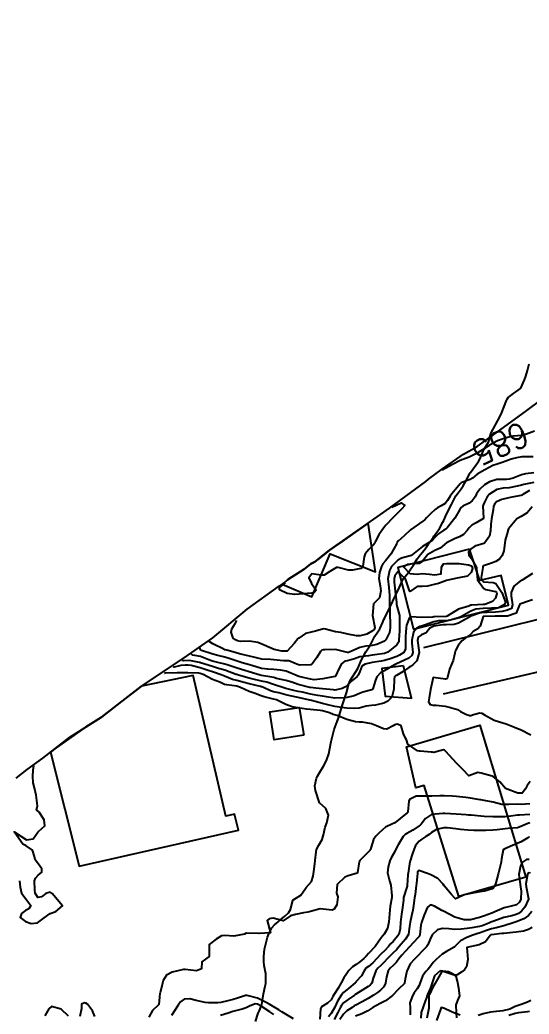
# Model space of a CAD drawing. Header units: metres. Extents: x 292545 to 299085, y 7450245 to 7463078.
# Drawn here: x 296069.5 to 296152.5, y 7459545.2 to 7459707.4 of the extents above; entities that cross this region are included whole.
import ezdxf
from ezdxf.enums import TextEntityAlignment as Align

# ---------------------------------------------------------------- set-up
doc = ezdxf.new("R2010")
doc.units = ezdxf.units.M
for name, color, linetype in [('Area', 45, 'Continuous'), ('Cotas', 45, 'Continuous'), ('Curvas de Nivel 1m', 11, 'Continuous'), ('Curvas de Nivel 5m', 15, 'Continuous'), ('Edificações', 30, 'Continuous'), ('Vias Primárias', 230, 'Continuous')]:
    doc.layers.add(name, color=color, linetype=linetype)
doc.styles.add('Style-STANDARD', font='STANDARD.shx')

msp = doc.modelspace()

# ---------------------------------------------------------------- linework, layer by layer
at = {"layer": 'Area'}
msp.add_polyline3d([(296068.83, 7459583.71, 691.36), (296070.66, 7459585.13, 687.36), (296073.18, 7459586.95, 681.9), (296077.57, 7459590.37, 681.98), (296082.75, 7459593.67, 681.6), (296089.27, 7459598.72, 681.96), (296096.22, 7459603.36, 681.04), (296100.91, 7459606.6, 682.13), (296106.48, 7459611.27, 684.44), (296111.78, 7459615.08, 687.71), (296111.91, 7459615.14, 684.98), (296112.52, 7459615.58, 684.9), (296113.08, 7459616.07, 685.07), (296115.8, 7459617.79, 685.05), (296116.9, 7459618.67, 685.07), (296117.51, 7459618.99, 685.04), (296119.91, 7459620.89, 684.98), (296128.23, 7459626.72, 684.32), (296129.73, 7459627.78, 684.34), (296135.61, 7459632.12, 684.17), (296136.08, 7459632.48, 684.32), (296138.37, 7459634.16, 683.84), (296141.76, 7459636.55, 684.52), (296144, 7459637.83, 684.08), (296146.72, 7459639.75, 684.35), (296151.87, 7459643.54, 685.04), (296159.1, 7459648.9, 685.26)], dxfattribs=at)
at = {"layer": 'Curvas de Nivel 1m', "flags": 128}
for points, elevation in [([(296107.86, 7459544.02), (296108.31, 7459545.37), (296108.51, 7459545.8), (296108.91, 7459546.79), (296109.06, 7459547.8), (296109.17, 7459548.54), (296109.46, 7459549.79), (296109.52, 7459550.21), (296109.52, 7459551.79), (296109.29, 7459553.12), (296109.2, 7459553.79), (296109.2, 7459554.58), (296109.31, 7459555.79), (296109.75, 7459557.52), (296109.84, 7459557.78), (296110.03, 7459558.28), (296110.53, 7459559.28), (296110.97, 7459559.77), (296111.55, 7459560.26), (296112.06, 7459560.67), (296112.66, 7459561.16), (296113.23, 7459561.75), (296113.54, 7459562.28), (296113.95, 7459563.74), (296114.01, 7459563.83), (296114.1, 7459563.88), (296115.24, 7459564.59), (296116.01, 7459565.71), (296116.12, 7459565.87), (296116.98, 7459566.86), (296117.26, 7459567.7), (296117.39, 7459568.46), (296117.53, 7459569.7), (296117.57, 7459570.29), (296117.73, 7459571.69), (296117.83, 7459572.06), (296118.2, 7459572.77), (296118.74, 7459573.68), (296118.97, 7459574.43), (296119.23, 7459575.68), (296119.48, 7459576.44), (296119.74, 7459577.67), (296119.34, 7459578.74), (296118.28, 7459579.69), (296117.62, 7459581.7), (296117.54, 7459582.47), (296117.81, 7459583.7), (296117.98, 7459584.05), (296118.34, 7459584.7), (296118.93, 7459585.68), (296119.43, 7459586.61), (296119.81, 7459587.67), (296120.16, 7459589.42), (296120.2, 7459589.66), (296120.41, 7459590.57), (296120.64, 7459591.44), (296120.71, 7459591.66), (296121.16, 7459592.93), (296121.42, 7459593.65), (296121.69, 7459594.42), (296122.05, 7459595.64), (296122.15, 7459595.97), (296122.49, 7459596.98), (296122.67, 7459597.64), (296123.07, 7459599.07), (296123.32, 7459599.63), (296124.54, 7459601.61), (296125.16, 7459603.01), (296125.47, 7459603.6), (296125.87, 7459604.3), (296126.59, 7459605.47), (296126.64, 7459605.54), (296126.66, 7459605.59), (296127.31, 7459606.88), (296127.81, 7459607.58), (296128.12, 7459608.07), (296128.64, 7459609.18), (296128.75, 7459609.46), (296128.8, 7459609.57), (296128.95, 7459609.87), (296129.78, 7459611.55), (296130.68, 7459613.5), (296130.7, 7459613.53), (296131.36, 7459614.88), (296131.6, 7459615.53), (296131.97, 7459616.28), (296132.73, 7459617.2), (296132.99, 7459617.52), (296133.66, 7459618.59), (296134.23, 7459619.5), (296134.77, 7459620.2), (296135.36, 7459620.9), (296135.79, 7459621.48), (296136.17, 7459622.1), (296136.8, 7459622.98), (296137.01, 7459623.26), (296137.17, 7459623.47), (296137.85, 7459624.43), (296138.4, 7459625.45), (296138.54, 7459625.75), (296138.84, 7459626.39), (296139.33, 7459627.44), (296139.81, 7459628.38), (296140.34, 7459629.43), (296140.53, 7459629.77), (296140.89, 7459630.27), (296141.4, 7459630.91), (296141.73, 7459631.41), (296142.15, 7459632.17), (296142.79, 7459633.4), (296142.84, 7459633.48), (296142.92, 7459633.59), (296144.24, 7459635.38), (296144.49, 7459635.84), (296144.97, 7459637.06), (296145.07, 7459637.27), (296145.13, 7459637.37), (296145.82, 7459638.52), (296146.05, 7459639.36), (296146.3, 7459640.06), (296146.97, 7459641.35), (296146.99, 7459641.38), (296147.02, 7459641.45), (296147.7, 7459642.68), (296148, 7459643.34), (296148.3, 7459644.09), (296148.77, 7459645.33), (296148.86, 7459645.54), (296149.07, 7459645.81), (296149.93, 7459646.47), (296151.05, 7459647.3), (296151.09, 7459647.35), (296151.71, 7459648.69), (296151.93, 7459649.29), (296152.2, 7459650.22), (296152.49, 7459651.29)], 662), ([(296153.11, 7459636.12), (296151.26, 7459636.12), (296150.41, 7459635.99), (296149.52, 7459635.74), (296149.26, 7459635.64), (296148.09, 7459635.18), (296147.25, 7459634.96), (296146.57, 7459634.71), (296145.33, 7459634.06), (296145.23, 7459634.01), (296144.02, 7459633.28), (296143.22, 7459632.63), (296142.88, 7459632.42), (296141.95, 7459632.09), (296141.41, 7459631.9), (296141.21, 7459631.75), (296139.84, 7459630.12), (296139.58, 7459629.73), (296139.18, 7459629.02), (296138.77, 7459628.54), (296138.15, 7459628.14), (296137.52, 7459627.79), (296137.16, 7459627.53), (296136.44, 7459626.86), (296135.74, 7459626.16), (296135.44, 7459625.87), (296135.14, 7459625.61), (296133.12, 7459624.2), (296132.07, 7459623.25), (296131.1, 7459622.39), (296131.01, 7459622.3), (296130.97, 7459622.22), (296130.88, 7459622.01), (296129.92, 7459620.24), (296129.06, 7459619.17), (296128.64, 7459618.67), (296128.42, 7459618.26), (296128.05, 7459617.25), (296127.99, 7459616.26), (296128.2, 7459615.07), (296128.31, 7459614.26), (296128.09, 7459613.15), (296127.18, 7459612.27), (296127.09, 7459612.15), (296126.95, 7459610.27), (296127.34, 7459608.27), (296127.23, 7459607.97), (296126.92, 7459607.72), (296126, 7459607.2), (296124.91, 7459606.91), (296124.3, 7459606.91), (296122.92, 7459607.18), (296121.79, 7459607.46), (296120.92, 7459607.6), (296119.25, 7459608.04), (296118.93, 7459608.06), (296117.63, 7459607.67), (296116.92, 7459607.54), (296116.03, 7459607.29), (296114.9, 7459606.54), (296114.83, 7459606.49), (296114.74, 7459606.41), (296114.17, 7459605.7), (296113, 7459604.44), (296112.88, 7459604.42), (296112.15, 7459604.45), (296110.89, 7459604.71), (296110.5, 7459604.85), (296108.89, 7459605.57), (296108.24, 7459605.83), (296106.9, 7459606.06), (296105.43, 7459605.99), (296104.9, 7459606.12), (296104.61, 7459606.25), (296104.21, 7459606.54), (296103.88, 7459607.5), (296104.01, 7459608.08), (296104.52, 7459608.93), (296104.8, 7459609.43)], 684), ([(296153.23, 7459633.54), (296151.85, 7459633.35), (296151.23, 7459633.19), (296149.88, 7459632.66), (296149.22, 7459632.47), (296148.77, 7459632.46), (296147.22, 7459632.45), (296146.03, 7459632.05), (296145.21, 7459631.56), (296144.41, 7459630.86), (296143.91, 7459630.07), (296143.66, 7459629.6), (296143.18, 7459628.94), (296142.67, 7459628.59), (296141.67, 7459628.09), (296141.38, 7459627.88), (296141.16, 7459627.53), (296140.36, 7459626.11), (296139.13, 7459624.56), (296138.9, 7459624.35), (296138.54, 7459624.14), (296137.69, 7459623.57), (296137.11, 7459622.96), (296136.72, 7459622.53), (296136.17, 7459622.16), (296135.09, 7459621.49), (296133.45, 7459620.2), (296133.23, 7459620.04), (296133.07, 7459619.98), (296131.67, 7459619.61), (296131.06, 7459619.29), (296130.03, 7459618.24), (296129.68, 7459617.61), (296129.42, 7459616.24), (296129.57, 7459614.81), (296129.66, 7459614.24), (296129.72, 7459613.52), (296129.73, 7459612.24), (296129.74, 7459611.01), (296129.78, 7459610.24), (296129.81, 7459609.11), (296129.8, 7459608.24), (296129.68, 7459607.48), (296129.1, 7459606.25), (296128.9, 7459606.06), (296127.65, 7459605.51), (296126.89, 7459605.36), (296125.87, 7459605.26), (296124.89, 7459605.02), (296123.27, 7459604.32), (296123.01, 7459604.19), (296122.88, 7459604.18), (296122.4, 7459604.32), (296120.89, 7459604.71), (296119.16, 7459604.64), (296118.89, 7459604.62), (296118.67, 7459604.58), (296118.43, 7459604.37), (296117.85, 7459603.4), (296117.17, 7459602.39), (296117, 7459602.24), (296116.86, 7459602.2), (296115.15, 7459602.12), (296114.86, 7459602.18), (296114.33, 7459602.42), (296113.29, 7459602.85), (296112.87, 7459602.87), (296112.44, 7459602.87), (296110.87, 7459603.02), (296110.28, 7459603.05), (296108.87, 7459603.13), (296107.78, 7459603.4), (296106.87, 7459603.62), (296105.46, 7459603.95), (296104.88, 7459604.12), (296104.56, 7459604.21), (296103.17, 7459604.56), (296102.95, 7459604.63), (296102.88, 7459604.65), (296102.71, 7459604.73), (296100.9, 7459605.61), (296100.31, 7459606), (296100.26, 7459606.1)], 683), ([(296153.23, 7459631.96), (296151.58, 7459631.6), (296151.21, 7459631.5), (296150.54, 7459631.32), (296149.2, 7459631.09), (296148.21, 7459631.01), (296147.2, 7459630.79), (296145.98, 7459630.05), (296145.61, 7459629.63), (296145.17, 7459628.72), (296144.96, 7459628.27), (296144.92, 7459628.06), (296145.04, 7459626.16), (296145.02, 7459626.06), (296143.86, 7459625.34), (296143.13, 7459624.96), (296142.67, 7459624.54), (296142.37, 7459624.09), (296141.76, 7459623.44), (296141.11, 7459623.1), (296140.41, 7459622.81), (296139.09, 7459622.16), (296139.06, 7459622.13), (296137.98, 7459621.24), (296137.08, 7459620.85), (296135.95, 7459620.17), (296135.06, 7459619.09), (296134.52, 7459618.72), (296133.06, 7459618.6), (296132.7, 7459618.56), (296131.97, 7459618.21), (296133.04, 7459617.09), (296134.21, 7459617.01), (296135.04, 7459617.08), (296136.22, 7459616.98), (296137.03, 7459616.86), (296138.14, 7459617.03), (296138.17, 7459618.14), (296138.53, 7459618.66), (296139.06, 7459618.75), (296139.68, 7459618.74), (296141.05, 7459618.72), (296142.6, 7459618.53), (296143.05, 7459618.32), (296143.2, 7459618.08), (296143.21, 7459617.91), (296143.03, 7459617.24), (296142.43, 7459616.68), (296141.03, 7459616.41), (296139.69, 7459616.12), (296139.02, 7459615.93), (296137.68, 7459615.48), (296137.01, 7459615.29), (296135.9, 7459615.05), (296135.01, 7459615), (296134.24, 7459614.96), (296133.13, 7459614.2), (296133.04, 7459614.16), (296133, 7459614.17), (296132.97, 7459614.2), (296132.96, 7459614.25), (296132.34, 7459616.21), (296131.04, 7459617.37), (296130.55, 7459616.71), (296130.46, 7459616.23), (296130.49, 7459615.7), (296130.64, 7459614.23), (296130.82, 7459612.37), (296130.83, 7459612.22), (296130.84, 7459612.09), (296130.97, 7459611.62), (296131.33, 7459610.22), (296131.35, 7459609.81), (296131.33, 7459608.22), (296131.32, 7459607.82), (296131.25, 7459606.22), (296131.2, 7459605.92), (296130.9, 7459605.44), (296129.45, 7459604.24), (296128.88, 7459604.04), (296127.32, 7459603.82), (296126.88, 7459603.76), (296126.28, 7459603.68), (296124.87, 7459603.48), (296123.99, 7459603.19), (296122.87, 7459602.87), (296122.42, 7459602.77), (296121.89, 7459602.33), (296121.52, 7459601.67), (296120.89, 7459600.34), (296120.86, 7459600.31), (296120.83, 7459600.3), (296120.78, 7459600.29), (296118.83, 7459599.89), (296117.44, 7459599.77), (296116.83, 7459599.84), (296114.94, 7459600.3), (296114.83, 7459600.33), (296114.77, 7459600.35), (296114.63, 7459600.41), (296112.84, 7459601.14), (296111.94, 7459601.35), (296110.85, 7459601.44), (296109.85, 7459601.47), (296108.85, 7459601.62), (296107.29, 7459602.07), (296106.86, 7459602.2), (296105.67, 7459602.52), (296104.87, 7459602.77), (296103.55, 7459603.23), (296102.87, 7459603.43), (296101.73, 7459603.71), (296100.88, 7459603.96), (296098.9, 7459604.58), (296098.88, 7459604.59), (296098.81, 7459605.04)], 682), ([(296152.54, 7459630.63), (296151.43, 7459629.98), (296151.3, 7459629.88), (296151.19, 7459629.82), (296149.63, 7459629.56), (296149.18, 7459629.46), (296148.03, 7459629.17), (296147.17, 7459628.77), (296146.81, 7459628.39), (296146.68, 7459628.04), (296146.62, 7459627.5), (296146.35, 7459626.04), (296146.2, 7459625.11), (296146.15, 7459624.04), (296145.99, 7459623.17), (296145.19, 7459622.06), (296145.09, 7459622), (296143.63, 7459621.54), (296143.08, 7459621.17), (296142.61, 7459620.56), (296142.64, 7459620.08), (296143.07, 7459619.56), (296143.87, 7459618.07), (296143.93, 7459617.17), (296144.05, 7459616.07), (296145.01, 7459614.69), (296145.42, 7459614.47), (296147, 7459614.16), (296147.14, 7459614.03), (296147.19, 7459613.84), (296146.99, 7459613.09), (296146.49, 7459612.52), (296145.22, 7459612.06), (296144.97, 7459612.04), (296143.1, 7459611.95), (296142.97, 7459611.91), (296142.65, 7459611.77), (296140.96, 7459611.26), (296139.11, 7459610.13), (296139, 7459610.09), (296138.95, 7459610.08), (296137.05, 7459610.05), (296136.95, 7459610.04), (296136.79, 7459609.99), (296134.95, 7459609.93), (296133.12, 7459610.03), (296132.95, 7459609.94), (296132.47, 7459608.67), (296132.4, 7459608.21), (296132.32, 7459606.79), (296132.32, 7459606.21), (296132.31, 7459604.78), (296132.02, 7459604.21), (296131.34, 7459603.76), (296130.88, 7459603.55), (296129.81, 7459603.17), (296128.87, 7459602.88), (296128.34, 7459602.78), (296126.87, 7459602.55), (296125.72, 7459602.29), (296125.2, 7459601.95), (296124.85, 7459601.13), (296124.61, 7459600.53), (296124.42, 7459600.3), (296123.55, 7459599.59), (296122.82, 7459598.84), (296122.54, 7459598.59), (296121.97, 7459598.33), (296121.06, 7459598.09), (296120.81, 7459598.07), (296120.56, 7459598.09), (296118.81, 7459598.27), (296117.69, 7459598.38), (296116.81, 7459598.48), (296116.71, 7459598.5), (296114.82, 7459599.01), (296113.76, 7459599.36), (296112.83, 7459599.65), (296111.3, 7459599.99), (296110.83, 7459600.11), (296110.55, 7459600.19), (296108.83, 7459600.45), (296108.63, 7459600.49), (296106.84, 7459601.03), (296106.11, 7459601.25), (296104.85, 7459601.64), (296103.25, 7459602.17), (296102.86, 7459602.28), (296101.71, 7459602.57), (296100.87, 7459602.8), (296100.55, 7459602.9), (296098.87, 7459603.56), (296097.99, 7459603.73), (296097.61, 7459603.77), (296097.36, 7459603.98)], 681), ([(296153.03, 7459617.07), (296151.31, 7459615.99), (296151.02, 7459615.83), (296149.99, 7459615.02), (296149.56, 7459614), (296149.55, 7459613.45), (296149.74, 7459612), (296149.58, 7459611.39), (296148.96, 7459611.09), (296148.09, 7459610.89), (296146.96, 7459610.77), (296145.65, 7459610.74), (296144.96, 7459610.72), (296144.39, 7459610.63), (296142.95, 7459610.11), (296142.89, 7459610.08), (296140.94, 7459609), (296140.26, 7459608.8), (296138.94, 7459608.71), (296138.38, 7459608.7), (296136.94, 7459608.52), (296136.26, 7459608.16), (296135.66, 7459607.43), (296134.92, 7459607.07), (296134.39, 7459606.71), (296134.28, 7459606.19), (296134.51, 7459604.56), (296134.54, 7459604.18), (296134.18, 7459602.87), (296133.53, 7459602.19), (296133.12, 7459601.93), (296132.86, 7459601.74), (296131.95, 7459601.1), (296130.84, 7459600.47), (296130.68, 7459600.38), (296130.54, 7459600.22), (296130.45, 7459599.85), (296130.4, 7459598.23), (296130.11, 7459596.91), (296129.44, 7459596.24), (296128.78, 7459595.95), (296127.43, 7459595.61), (296126.78, 7459595.56), (296125.92, 7459595.43), (296124.77, 7459595.14), (296124.01, 7459595.07), (296122.77, 7459595.13), (296121.9, 7459595.21), (296120.78, 7459595.41), (296119.42, 7459595.73), (296118.79, 7459595.88), (296116.99, 7459596.39), (296116.79, 7459596.44), (296116.73, 7459596.45), (296114.8, 7459596.85), (296113.49, 7459597.12), (296112.8, 7459597.29), (296111.64, 7459597.61), (296110.81, 7459597.81), (296110.3, 7459597.96), (296109.17, 7459598.48), (296108.91, 7459598.59), (296108.81, 7459598.61), (296108.66, 7459598.65), (296106.82, 7459599.1), (296106.02, 7459599.32), (296104.82, 7459599.62), (296104.09, 7459599.81), (296102.83, 7459600.32), (296102.27, 7459600.57), (296100.84, 7459601.07), (296100.14, 7459601.29), (296098.85, 7459601.68), (296097.39, 7459602.08), (296096.86, 7459602.16), (296096.38, 7459602.16), (296095.69, 7459602.06), (296094.62, 7459601.83), (296094.45, 7459601.86)], 679), ([(296152.99, 7459612.82), (296152.37, 7459612.58), (296150.97, 7459612.1), (296150.93, 7459612.04), (296150.92, 7459611.99), (296150.34, 7459610.62), (296148.95, 7459610.16), (296148.81, 7459610.16), (296146.95, 7459610.11), (296144.96, 7459610.07), (296144.5, 7459608.5), (296144.13, 7459608.07), (296143.37, 7459607.63), (296142.92, 7459607.17), (296142.28, 7459606.72), (296141.49, 7459606.1), (296140.9, 7459605.36), (296140.46, 7459604.54), (296140.33, 7459604.12), (296140.08, 7459602.9), (296139.78, 7459602.12), (296139.51, 7459601.47), (296139.18, 7459600.13), (296139.05, 7459599.91), (296138.83, 7459599.85), (296136.83, 7459600.15), (296136.39, 7459598.16), (296136.15, 7459596.8), (296136.06, 7459596.16), (296136.36, 7459595.73), (296136.78, 7459595.59), (296137.32, 7459595.6), (296138.78, 7459595.44), (296139.65, 7459595.25), (296140.77, 7459594.89), (296141.27, 7459594.6), (296142.25, 7459594.09), (296142.64, 7459593.96), (296142.76, 7459593.92), (296142.94, 7459593.9), (296143.4, 7459594.07), (296144.45, 7459594.38), (296144.77, 7459594.31), (296145.21, 7459594.06), (296146.75, 7459593.15), (296147.62, 7459592.89), (296148.75, 7459592.59), (296150.1, 7459592), (296150.74, 7459591.75), (296151.08, 7459591.64), (296152.73, 7459590.78)], 678), ([(296152.63, 7459583.15), (296152.12, 7459582.48), (296151.88, 7459581.98), (296151.33, 7459581.26), (296150.61, 7459581.26), (296148.62, 7459582.01), (296147.69, 7459583.08), (296146.64, 7459583.93), (296146.42, 7459584.04), (296144.65, 7459584.54), (296144.09, 7459584.62), (296142.64, 7459584.08), (296141.65, 7459585.1), (296140.66, 7459586.11), (296138.86, 7459588.13), (296138.69, 7459588.26), (296138.51, 7459588.32), (296137.91, 7459588.14), (296136.93, 7459587.91), (296136.69, 7459587.94), (296136.5, 7459587.97), (296134.69, 7459588.11), (296134.62, 7459588.11), (296134.26, 7459588.18), (296132.7, 7459589.24), (296132.45, 7459589.94), (296132.34, 7459590.21), (296132, 7459590.93), (296131.63, 7459592.22), (296131.01, 7459592.5), (296130.75, 7459592.45), (296130.59, 7459592.39), (296130.29, 7459592.23), (296129.29, 7459591.68), (296128.74, 7459591.75), (296127.57, 7459592.26), (296126.75, 7459592.57), (296125.29, 7459592.83), (296124.75, 7459592.84), (296124.16, 7459592.89), (296122.75, 7459593.29), (296121.19, 7459593.91), (296120.76, 7459594.02), (296120.5, 7459594.08), (296119.93, 7459594.35), (296118.77, 7459594.68), (296118.4, 7459594.74), (296116.77, 7459594.91), (296116.19, 7459594.97), (296114.77, 7459595.16), (296113.85, 7459595.36), (296112.78, 7459595.7), (296111.27, 7459596.46), (296110.79, 7459596.6), (296109.29, 7459596.98), (296108.8, 7459597.15), (296107.81, 7459597.49), (296106.81, 7459597.83), (296105.42, 7459598.52), (296104.81, 7459598.69), (296103.17, 7459598.91), (296102.82, 7459599.01), (296102.04, 7459599.35), (296100.83, 7459599.82), (296099.34, 7459600.59), (296098.84, 7459600.79), (296098.6, 7459600.84), (296096.84, 7459600.91), (296095.1, 7459600.91), (296093.11, 7459600.81), (296093.03, 7459600.8), (296093, 7459600.8)], 678), ([(296069.37, 7459566.95), (296069.48, 7459565.89), (296069.69, 7459564.95), (296070.4, 7459564.01), (296071.25, 7459562.93), (296070.91, 7459562.4), (296070.37, 7459562.12), (296069.72, 7459561.6), (296069.49, 7459560.95), (296070.36, 7459560.29), (296071.31, 7459559.97), (296072.35, 7459560.11), (296073.39, 7459560.9), (296074.37, 7459561.62), (296075.33, 7459561.93), (296076.38, 7459562.87), (296074.74, 7459564.89), (296074.41, 7459565.09), (296073.66, 7459564.9), (296072.99, 7459564.33), (296072.4, 7459564.25), (296071.93, 7459564.92), (296071.88, 7459565.46), (296071.86, 7459566.93), (296071.99, 7459567.37), (296072.45, 7459567.85), (296073.01, 7459568.35), (296073.05, 7459568.9), (296072.47, 7459569.67), (296071.96, 7459570.4), (296071.86, 7459570.92), (296071.51, 7459571.94), (296070.5, 7459572.65), (296069.91, 7459572.95), (296068.53, 7459574.96), (296070.51, 7459573.65), (296071.61, 7459573.83), (296072.39, 7459574.91), (296072.53, 7459575.04), (296073.52, 7459575.92), (296073.4, 7459576.9), (296072.57, 7459578.14), (296072.17, 7459578.51), (296072.27, 7459578.91), (296072.32, 7459579.17), (296072.12, 7459580.92), (296071.81, 7459582.12), (296071.61, 7459582.93), (296071.54, 7459584.03), (296071.6, 7459584.93), (296071.65, 7459585.42), (296071.73, 7459585.64), (296071.8, 7459585.78)], 677), ([(296152.59, 7459579.5), (296151.18, 7459579.4), (296150.59, 7459579.44), (296149.16, 7459579.43), (296148.59, 7459579.4), (296148, 7459579.43), (296146.59, 7459579.77), (296145.13, 7459580.05), (296144.59, 7459580.14), (296144.49, 7459580.17), (296142.6, 7459580.48), (296142.14, 7459580.55), (296140.6, 7459580.72), (296139.97, 7459580.75), (296138.6, 7459580.82), (296137.93, 7459580.81), (296136.6, 7459580.75), (296136.03, 7459580.74), (296134.6, 7459580.76), (296134.04, 7459580.75), (296132.95, 7459580.2), (296132.84, 7459579.95), (296132.69, 7459578.2), (296132.65, 7459578.12), (296132.57, 7459578.03), (296131.47, 7459577.13), (296130.55, 7459576.44), (296130.44, 7459576.35), (296130.18, 7459576.23), (296129.08, 7459575.71), (296128.54, 7459575.27), (296128.02, 7459574.76), (296127.49, 7459574.26), (296127.11, 7459573.68), (296126.68, 7459572.27), (296126.64, 7459572.13), (296126.5, 7459571.92), (296124.89, 7459570.29), (296124.75, 7459570.03), (296124.49, 7459568.3), (296124.45, 7459568.22), (296122.98, 7459567.79), (296122.45, 7459567.57), (296121.19, 7459566.34), (296121.04, 7459564.96), (296121.29, 7459564.34), (296121.1, 7459563.05), (296120.71, 7459562.35), (296120.38, 7459562.15), (296118.38, 7459562.37), (296116.8, 7459561.97), (296116.38, 7459561.86), (296115.69, 7459561.71), (296114.37, 7459561.45), (296113.57, 7459561.23), (296112.36, 7459560.44), (296110.76, 7459560.86), (296110.37, 7459560.82), (296110.1, 7459560.74), (296109.74, 7459560.48), (296110.33, 7459558.47), (296108.44, 7459558.38), (296108.33, 7459558.38), (296106.41, 7459558.43), (296106.33, 7459558.41), (296106.06, 7459558.24), (296104.33, 7459557.91), (296102.84, 7459558.05), (296102.33, 7459557.99), (296101.47, 7459557.43), (296100.31, 7459556.58), (296100.29, 7459554.58), (296099.11, 7459553.76), (296099.06, 7459552.6), (296098.26, 7459552.25), (296096.41, 7459552.48), (296096.26, 7459552.51), (296096.14, 7459552.51), (296094.26, 7459552.07), (296093.37, 7459551.55), (296092.82, 7459550.67), (296092.68, 7459550.23), (296092.3, 7459548.68), (296092.29, 7459548.62), (296092.21, 7459547.97), (296092.08, 7459546.79), (296091.97, 7459546.68), (296091.07, 7459545.8), (296090.47, 7459544.7)], 677), ([(296152.57, 7459577.79), (296150.87, 7459577.68), (296150.57, 7459577.65), (296149.13, 7459577.44), (296148.57, 7459577.4), (296147.94, 7459577.39), (296146.57, 7459577.4), (296145.15, 7459577.47), (296144.57, 7459577.51), (296143, 7459577.65), (296142.57, 7459577.68), (296142.18, 7459577.7), (296140.57, 7459577.82), (296138.75, 7459577.95), (296138.57, 7459577.96), (296138.4, 7459577.96), (296136.57, 7459577.78), (296135.59, 7459577.14), (296134.85, 7459576.18), (296134.71, 7459576.02), (296134.55, 7459575.9), (296133.49, 7459575.23), (296132.53, 7459574.66), (296132.24, 7459574.49), (296131.92, 7459574.21), (296131.11, 7459572.82), (296130.8, 7459572.23), (296130.5, 7459571.65), (296130, 7459570.72), (296129.78, 7459570.24), (296129.48, 7459569.23), (296129.4, 7459568.24), (296129.7, 7459566.97), (296129.9, 7459566.24), (296130.11, 7459564.53), (296130.08, 7459564.23), (296129.79, 7459562.84), (296129.74, 7459562.24), (296129.67, 7459560.94), (296129.58, 7459560.24), (296129.39, 7459559.2), (296128.86, 7459558.24), (296128.6, 7459557.98), (296128.33, 7459557.65), (296127.39, 7459556.26), (296126.3, 7459555.07), (296125.91, 7459554.68), (296125.53, 7459554.29), (296124.87, 7459553.71), (296124.28, 7459553.29), (296123.68, 7459552.9), (296123.08, 7459552.31), (296122.74, 7459551.84), (296122.25, 7459551.11), (296121.81, 7459550.33), (296121.35, 7459549.45), (296120.61, 7459548.34), (296120.47, 7459548.09), (296120.21, 7459547.55), (296119.59, 7459546.97), (296118.6, 7459546.37), (296118.48, 7459546.08), (296118.37, 7459544.37)], 676), ([(296152.52, 7459574.08), (296152.44, 7459574.06), (296152.25, 7459573.97), (296151.17, 7459573.33), (296150.51, 7459573.05), (296149.77, 7459572.74), (296148.5, 7459572.16), (296148.24, 7459572.01), (296147.96, 7459570.54), (296147.92, 7459570.02), (296147.77, 7459569.33), (296147.4, 7459568.03), (296147.06, 7459566.65), (296146.82, 7459566.03), (296146.66, 7459565.81), (296146.43, 7459565.66), (296145.2, 7459565.28), (296144.42, 7459565.14), (296143.5, 7459564.99), (296142.41, 7459564.78), (296141.85, 7459564.66), (296140.72, 7459564.11), (296140.47, 7459564.04), (296140.4, 7459564.07), (296140.36, 7459564.11), (296139.75, 7459564.78), (296138.62, 7459566.13), (296138.44, 7459566.4), (296137.61, 7459567.31), (296136.45, 7459567.92), (296135.9, 7459568.17), (296134.46, 7459568.64), (296134.29, 7459568.35), (296134.26, 7459568.18), (296134.09, 7459566.53), (296134.06, 7459566.18), (296133.87, 7459564.73), (296133.79, 7459564.19), (296133.64, 7459562.94), (296133.52, 7459562.19), (296133.31, 7459561.25), (296133.06, 7459560.19), (296132.99, 7459559.55), (296132.79, 7459558.2), (296132.33, 7459557.43), (296131.28, 7459556.22), (296130.83, 7459555.7), (296130.3, 7459555.18), (296129.81, 7459554.72), (296129.35, 7459554.24), (296128.84, 7459553.69), (296128.28, 7459553.13), (296127.83, 7459552.7), (296127.49, 7459552.26), (296127.06, 7459551.08), (296126.85, 7459550.27), (296126.58, 7459549.93), (296126.23, 7459549.69), (296125.35, 7459549.16), (296124.22, 7459548.46), (296124.12, 7459548.39), (296123.99, 7459548.3), (296122.94, 7459547.59), (296122.2, 7459547.03), (296121.89, 7459546.63), (296121.74, 7459546.33), (296121.3, 7459545.45), (296120.71, 7459544.34)], 674), ([(296152.48, 7459570.45), (296152.02, 7459570.44), (296151.38, 7459569.98), (296151.04, 7459569.41), (296150.8, 7459567.99), (296150.82, 7459567.61), (296151.07, 7459565.98), (296151.16, 7459565.24), (296151.09, 7459563.98), (296150.89, 7459563.49), (296150.39, 7459563.06), (296149.55, 7459562.84), (296148.39, 7459562.56), (296147.27, 7459562.03), (296146.38, 7459561.65), (296145.17, 7459561.25), (296144.37, 7459560.97), (296142.89, 7459560.6), (296142.37, 7459560.56), (296141.86, 7459560.6), (296140.37, 7459561.02), (296138.5, 7459562.01), (296138.38, 7459562.07), (296138.34, 7459562.08), (296138.22, 7459562.13), (296137.05, 7459562.81), (296136.39, 7459563.06), (296135.9, 7459562.65), (296135.68, 7459562.17), (296135.29, 7459561.26), (296134.91, 7459560.17), (296134.82, 7459559.71), (296134.65, 7459558.18), (296134.57, 7459557.94), (296134.33, 7459557.66), (296132.94, 7459556.2), (296132.31, 7459555.5), (296131.7, 7459554.82), (296131.23, 7459554.22), (296130.82, 7459553.69), (296130.28, 7459553.16), (296129.8, 7459552.7), (296129.47, 7459552.24), (296129.22, 7459551.27), (296129.08, 7459550.24), (296128.8, 7459549.68), (296128.23, 7459549.1), (296127.75, 7459548.72), (296127.07, 7459548.27), (296126.21, 7459547.75), (296125.27, 7459547.22), (296124.2, 7459546.67), (296123.96, 7459546.53), (296123.62, 7459546.31), (296122.75, 7459545.75), (296122.18, 7459545.22), (296121.61, 7459544.33)], 673), ([(296152.67, 7459568.19), (296152.46, 7459568.26), (296152.27, 7459568.15), (296152.2, 7459567.97), (296151.93, 7459566.48), (296151.96, 7459565.97), (296152.36, 7459564.01), (296152.36, 7459563.97), (296151.74, 7459562.63), (296151.24, 7459561.98), (296150.76, 7459561.61), (296150.38, 7459561.44), (296149.64, 7459561.26), (296148.37, 7459560.98), (296146.72, 7459560.39), (296146.36, 7459560.24), (296146.22, 7459560.18), (296145.9, 7459560.04), (296144.8, 7459559.61), (296144.35, 7459559.49), (296143.15, 7459559.28), (296142.35, 7459559.17), (296141.38, 7459559.07), (296140.35, 7459559.01), (296139.37, 7459559.1), (296138.35, 7459559.19), (296137.51, 7459558.98), (296136.65, 7459558.16), (296136.33, 7459557.43), (296135.96, 7459556.52), (296135.73, 7459556.17), (296135.03, 7459555.45), (296134.3, 7459554.7), (296133.77, 7459554.19), (296133.08, 7459553.4), (296132.51, 7459552.21), (296132.25, 7459550.94), (296132.17, 7459550.28), (296132.13, 7459550.21), (296131.15, 7459549.3), (296130.21, 7459548.23), (296129.07, 7459547.38), (296128.2, 7459546.92), (296127.01, 7459546.27), (296126.19, 7459545.74), (296125.22, 7459545.25), (296124.18, 7459544.87)], 672), ([(296152.89, 7459561.96), (296152.38, 7459561.32), (296151.6, 7459560.75), (296150.37, 7459560.25), (296149.56, 7459560), (296148.66, 7459559.71), (296148.36, 7459559.63), (296147.1, 7459559.29), (296146.35, 7459559.11), (296145.53, 7459558.86), (296144.34, 7459558.41), (296144.08, 7459558.33), (296143.29, 7459558.08), (296142.33, 7459557.73), (296141.26, 7459557.16), (296140.31, 7459556.16), (296140.29, 7459556.13), (296140.24, 7459556.11), (296139, 7459555.42), (296138.3, 7459554.99), (296137.32, 7459554.14), (296136.83, 7459553.61), (296136.27, 7459552.87), (296135.96, 7459552.47), (296135.64, 7459552.17), (296135.06, 7459551.37), (296134.66, 7459550.18), (296134.55, 7459549.86), (296134.23, 7459549.34), (296133.75, 7459548.66), (296133.44, 7459548.19), (296133.04, 7459547.04), (296133.07, 7459546.2), (296133.08, 7459545.1)], 671), ([(296140.7, 7459544.6), (296140.61, 7459545.42), (296140.58, 7459546.74), (296140.85, 7459547.42), (296141.16, 7459548.17), (296141.02, 7459549.42), (296140.79, 7459550.57), (296140.56, 7459551.42), (296139.96, 7459551.8), (296139.32, 7459552.08), (296137.96, 7459552.24), (296137.05, 7459551.46), (296136.75, 7459550.66), (296136.39, 7459549.47), (296135.91, 7459548.38), (296135.66, 7459547.72), (296135.6, 7459547.48), (296135.16, 7459546.22), (296134.85, 7459545.49), (296134.82, 7459544.53)], 662), ([(296114.07, 7459544.42), (296112.18, 7459545.58), (296111.65, 7459545.91), (296110.72, 7459546.46), (296110.2, 7459546.77), (296109.5, 7459547.18), (296108.21, 7459547.8), (296106.48, 7459548.25), (296106.22, 7459548.23), (296104.95, 7459547.79), (296104.21, 7459547.59), (296103.37, 7459547.38), (296102.2, 7459547.1), (296101.72, 7459547.05), (296100.2, 7459547.06), (296099.68, 7459547.12), (296098.21, 7459547.44), (296097.13, 7459547.7), (296096.21, 7459547.65), (296095.64, 7459547.2), (296095.26, 7459546.64), (296094.18, 7459544.99)], 676), ([(296152.77, 7459547.4), (296152.2, 7459547.17), (296151.35, 7459546.83), (296150.2, 7459546.42), (296149.32, 7459546), (296148.19, 7459545.73), (296146.66, 7459545.56), (296146.19, 7459545.51), (296144.99, 7459545.25), (296144.18, 7459544.96)], 669), ([(296077.4, 7459544.86), (296076.18, 7459545.99), (296074.61, 7459546.46), (296074.18, 7459546.08), (296073.5, 7459544.9)], 677), ([(296081.65, 7459544.81), (296081.27, 7459545.72), (296080.5, 7459546.82), (296080.2, 7459547.01), (296080, 7459547.02), (296079.47, 7459546.83), (296079.49, 7459546.14), (296079.21, 7459544.83)], 677), ([(296141.25, 7459545.03), (296140.19, 7459545.43), (296139.68, 7459545.61), (296138.66, 7459546.13), (296138.19, 7459546.29), (296138.07, 7459546.13), (296138, 7459545.94), (296137.36, 7459544.15)], 669), ([(296152.51, 7459545.64), (296152.19, 7459545.55), (296150.76, 7459545.41), (296150.19, 7459545.3), (296149.16, 7459544.98)], 668)]:
    msp.add_lwpolyline(points, dxfattribs=dict(at, elevation=elevation))
at = {"layer": 'Curvas de Nivel 5m', "flags": 128}
for points, elevation in [([(296153.32, 7459640.34), (296152.46, 7459639.97), (296151.6, 7459639.69), (296151.31, 7459639.63), (296149.83, 7459639.48), (296149.3, 7459639.38), (296148.24, 7459639.08), (296147.29, 7459638.73), (296146.03, 7459638.04), (296145.28, 7459637.53), (296143.87, 7459636.67), (296142.68, 7459636.09), (296141.66, 7459635.69), (296141.25, 7459635.52), (296140, 7459634.87), (296138.31, 7459633.94)], 685), ([(296130.06, 7459627.91), (296131.6, 7459628.65), (296132.18, 7459628.21), (296131.73, 7459627.64), (296131.15, 7459627.12), (296130.3, 7459626.23), (296129.13, 7459624.98), (296128.56, 7459624.26), (296127.99, 7459623.38), (296127.39, 7459622.27), (296127.29, 7459622.07), (296127.09, 7459621.75), (296126.35, 7459621.01), (296125.74, 7459620.28), (296125.55, 7459619.8), (296125.34, 7459618.29), (296125.26, 7459618.08), (296125.05, 7459617.91), (296123.7, 7459617.66), (296123.04, 7459617.66), (296121.34, 7459618.05), (296121.05, 7459618.06), (296119.99, 7459617.4), (296119.03, 7459616.8), (296118.58, 7459616.83), (296117.03, 7459617.03), (296116.56, 7459616.39), (296117.01, 7459615.47), (296117.75, 7459614.38), (296117.4, 7459613.98), (296117, 7459613.91), (296115.63, 7459613.77), (296115, 7459613.7), (296114.24, 7459613.67), (296113, 7459613.83), (296111.75, 7459614.45), (296111.77, 7459614.83), (296112.73, 7459615.58)], 685), ([(296152.98, 7459627.96), (296152.14, 7459626.98), (296151.15, 7459626.42), (296150.47, 7459625.99), (296149.13, 7459624.41), (296149, 7459624.13), (296148.97, 7459624.01), (296148.58, 7459622.53), (296148.51, 7459622.02), (296148.33, 7459620.77), (296148.05, 7459620.02), (296147.65, 7459619.44), (296147.06, 7459619.08), (296146.31, 7459618.79), (296145.05, 7459618.36), (296144.91, 7459618.19), (296144.9, 7459618.06), (296144.64, 7459616.45), (296144.68, 7459616.06), (296145.02, 7459615.74), (296146.61, 7459615.63), (296147.02, 7459615.45), (296148.02, 7459614.02), (296148.6, 7459612.4), (296148.45, 7459612.02), (296147.47, 7459611.52), (296146.97, 7459611.44), (296146.35, 7459611.42), (296144.97, 7459611.38), (296143.78, 7459611.26), (296142.96, 7459610.97), (296141.46, 7459610.1), (296140.95, 7459609.85), (296139.61, 7459609.46), (296138.95, 7459609.4), (296137.71, 7459609.37), (296136.94, 7459609.23), (296135.4, 7459608.64), (296134.94, 7459608.52), (296134.64, 7459608.47), (296134.18, 7459608.19), (296133.62, 7459607.5), (296133.34, 7459606.2), (296133.37, 7459605.73), (296133.5, 7459604.19), (296133.37, 7459603.7), (296132.87, 7459603.3), (296132.14, 7459602.93), (296130.86, 7459602.37), (296130.53, 7459602.22), (296129.48, 7459601.62), (296128.85, 7459601.23), (296128.23, 7459600.87), (296127.64, 7459600.26), (296127.4, 7459599.69), (296127.01, 7459598.27), (296126.92, 7459598.16), (296126.81, 7459598.12), (296125.37, 7459597.73), (296124.8, 7459597.5), (296123.95, 7459597.16), (296122.79, 7459596.89), (296122.29, 7459596.82), (296120.8, 7459596.77), (296119.41, 7459596.97), (296118.8, 7459597.06), (296118, 7459597.18), (296116.8, 7459597.43), (296115.5, 7459597.71), (296114.81, 7459597.85), (296114.34, 7459597.95), (296112.81, 7459598.34), (296112.46, 7459598.44), (296110.82, 7459599), (296109.7, 7459599.35), (296108.82, 7459599.55), (296107.48, 7459599.85), (296106.83, 7459600.02), (296105.07, 7459600.53), (296104.83, 7459600.6), (296104.73, 7459600.64), (296102.84, 7459601.3), (296101.81, 7459601.6), (296100.85, 7459601.9), (296098.92, 7459602.54), (296098.86, 7459602.56), (296098.73, 7459602.6), (296097.12, 7459602.88), (296096.16, 7459602.83), (296095.91, 7459602.92)], 680), ([(296152.56, 7459576.42), (296152.24, 7459576.29), (296151.48, 7459575.98), (296150.86, 7459575.68), (296150.55, 7459575.6), (296149.06, 7459575.49), (296148.54, 7459575.44), (296147.28, 7459575.29), (296146.54, 7459575.22), (296145.42, 7459575.17), (296144.54, 7459575.17), (296143.44, 7459575.17), (296142.54, 7459575.22), (296141.3, 7459575.34), (296140.54, 7459575.42), (296139.08, 7459575.59), (296138.54, 7459575.6), (296137.34, 7459575.35), (296136.53, 7459574.84), (296136.16, 7459574.53), (296135.65, 7459574.17), (296134.97, 7459573.73), (296134.52, 7459573.4), (296133.96, 7459572.73), (296133.73, 7459572.19), (296133.41, 7459571.27), (296133.06, 7459570.19), (296132.95, 7459569.72), (296132.74, 7459568.2), (296132.72, 7459567.93), (296132.59, 7459566.2), (296132.57, 7459566.06), (296132.42, 7459565.57), (296132.07, 7459564.54), (296132.01, 7459564.21), (296131.96, 7459563.77), (296131.77, 7459562.21), (296131.67, 7459561.51), (296131.5, 7459560.21), (296131.44, 7459559.12), (296131.22, 7459558.22), (296130.32, 7459557.06), (296129.89, 7459556.66), (296129.52, 7459556.24), (296128.94, 7459555.61), (296128.3, 7459554.96), (296127.64, 7459554.26), (296126.97, 7459553.58), (296126.27, 7459552.99), (296125.87, 7459552.68), (296125.58, 7459552.29), (296125.12, 7459551.43), (296124.24, 7459550.46), (296124.16, 7459550.38), (296124.09, 7459550.3), (296123.09, 7459549.45), (296122.23, 7459548.73), (296121.86, 7459548.33), (296121.23, 7459547.31), (296120.79, 7459546.34), (296120.18, 7459545.3), (296119.76, 7459544.77)], 675), ([(296152.95, 7459559.36), (296152.35, 7459559.03), (296151.56, 7459558.76), (296150.34, 7459558.56), (296149.83, 7459558.5), (296148.34, 7459558.36), (296148.03, 7459558.33), (296146.33, 7459558.14), (296146.25, 7459558.12), (296146.14, 7459558.04), (296145.38, 7459556.99), (296144.32, 7459556.53), (296142.31, 7459556.09), (296142.48, 7459554.09), (296142.27, 7459552.9), (296141.95, 7459552.41), (296141.52, 7459552.1), (296140.74, 7459551.63), (296140.26, 7459551.54), (296138.43, 7459552.13), (296138.26, 7459552.15), (296138.2, 7459552.07), (296137.07, 7459550.15), (296136.79, 7459549.6), (296136.22, 7459548.39), (296136.14, 7459548.23), (296136.13, 7459548.16), (296136.1, 7459546.26), (296136.09, 7459546.16), (296135.8, 7459544.54)], 670), ([(296110.86, 7459545.14), (296110.18, 7459545.56), (296108.76, 7459546.48), (296108.2, 7459546.8), (296107.83, 7459546.86), (296106.9, 7459546.5), (296106.43, 7459546.27), (296106.19, 7459546.17), (296105.68, 7459546.01), (296104.18, 7459545.61), (296103.38, 7459545.35), (296102.18, 7459544.98)], 675)]:
    msp.add_lwpolyline(points, dxfattribs=dict(at, elevation=elevation))
at = {"layer": 'Edificações'}
for points, elevation in [([(296112.22, 7459615.36), (296117.05, 7459613.3), (296120.04, 7459620.31), (296127.43, 7459617.35), (296126.24, 7459625.33), (296124.07, 7459623.81), (296121.97, 7459622.33), (296120.62, 7459621.39), (296119.91, 7459620.89), (296118.71, 7459619.94), (296117.51, 7459618.99), (296117.2, 7459618.83), (296116.9, 7459618.67), (296115.8, 7459617.79), (296113.12, 7459616.09), (296113.08, 7459616.07), (296112.52, 7459615.58)], 684.94), ([(296074.42, 7459587.92), (296079.13, 7459569.35), (296105.11, 7459575.21), (296104.46, 7459577.84), (296103.04, 7459577.49), (296097.69, 7459600.45), (296089.27, 7459598.72), (296086.01, 7459596.2), (296082.75, 7459593.67), (296080.16, 7459592.02), (296075.38, 7459588.66)], 681.93)]:
    msp.add_lwpolyline(points, close=True, dxfattribs=dict(at, elevation=elevation))
for points in [[(296142.72, 7459621.06), (296131.04, 7459618.1), (296133.6, 7459608), (296149.13, 7459611.94), (296147.9, 7459616.79), (296144.43, 7459615.94)], [(296131.97, 7459602.03), (296128.47, 7459601.62), (296129, 7459597.09), (296133.31, 7459596.74)], [(296115.76, 7459590.74), (296110.88, 7459589.95), (296110.21, 7459594.55), (296114.96, 7459595.23)], [(296151.93, 7459567.55), (296141, 7459564.41), (296135.38, 7459582.48), (296133.98, 7459582.1), (296132.47, 7459588.82), (296144.45, 7459592.33)]]:
    msp.add_lwpolyline(points, close=True, dxfattribs=at)
at = {"layer": 'Vias Primárias', "elevation": 688.83}
msp.add_lwpolyline([(296255.85, 7459809.3), (296267.3, 7459748.43, -0.192847), (296263.38, 7459728.56), (296223.27, 7459676.83), (296186.74, 7459628.5), (296179.61, 7459619.56, -0.199102), (296167.77, 7459613.03), (296135.26, 7459604.99)], format="xyb", dxfattribs=at)
at = {"layer": 'Vias Primárias'}
msp.add_lwpolyline([(296138.49, 7459597.46), (296167.47, 7459604.18, -0.200087), (296180.55, 7459601.98, 0.006028), (296203.39, 7459587.98, -0.002624), (296256.32, 7459556.03, -0.597548), (296257.78, 7459534.88, -0.070359), (296231.08, 7459518.66, 0.006814), (296205.93, 7459507.45), (296187.93, 7459502.01, 0.130617), (296157.27, 7459483.08, 0.042387), (296144.6, 7459467.19, -0.10894), (296111.01, 7459442.9, -0.056245), (296066.28, 7459435.82, -0.009044), (296024.7, 7459434.74, -0.254903), (296012.27, 7459440.88, -0.017413), (295990.88, 7459478.16, -0.529034), (295992.85, 7459486.19, 0.14999), (296033.73, 7459539.67, 0.048568), (296037.6, 7459564.52, -200.798762)], format="xyb", dxfattribs=at)

# ---------------------------------------------------------------- texts
at = {"layer": 'Cotas', "style": 'Style-STANDARD'}
msp.add_text('685', height=4, rotation=203.2565, dxfattribs=at).set_placement((296147.8, 7459638.27, 685), align=Align.MIDDLE_CENTER)

doc.saveas('drawing.dxf')
